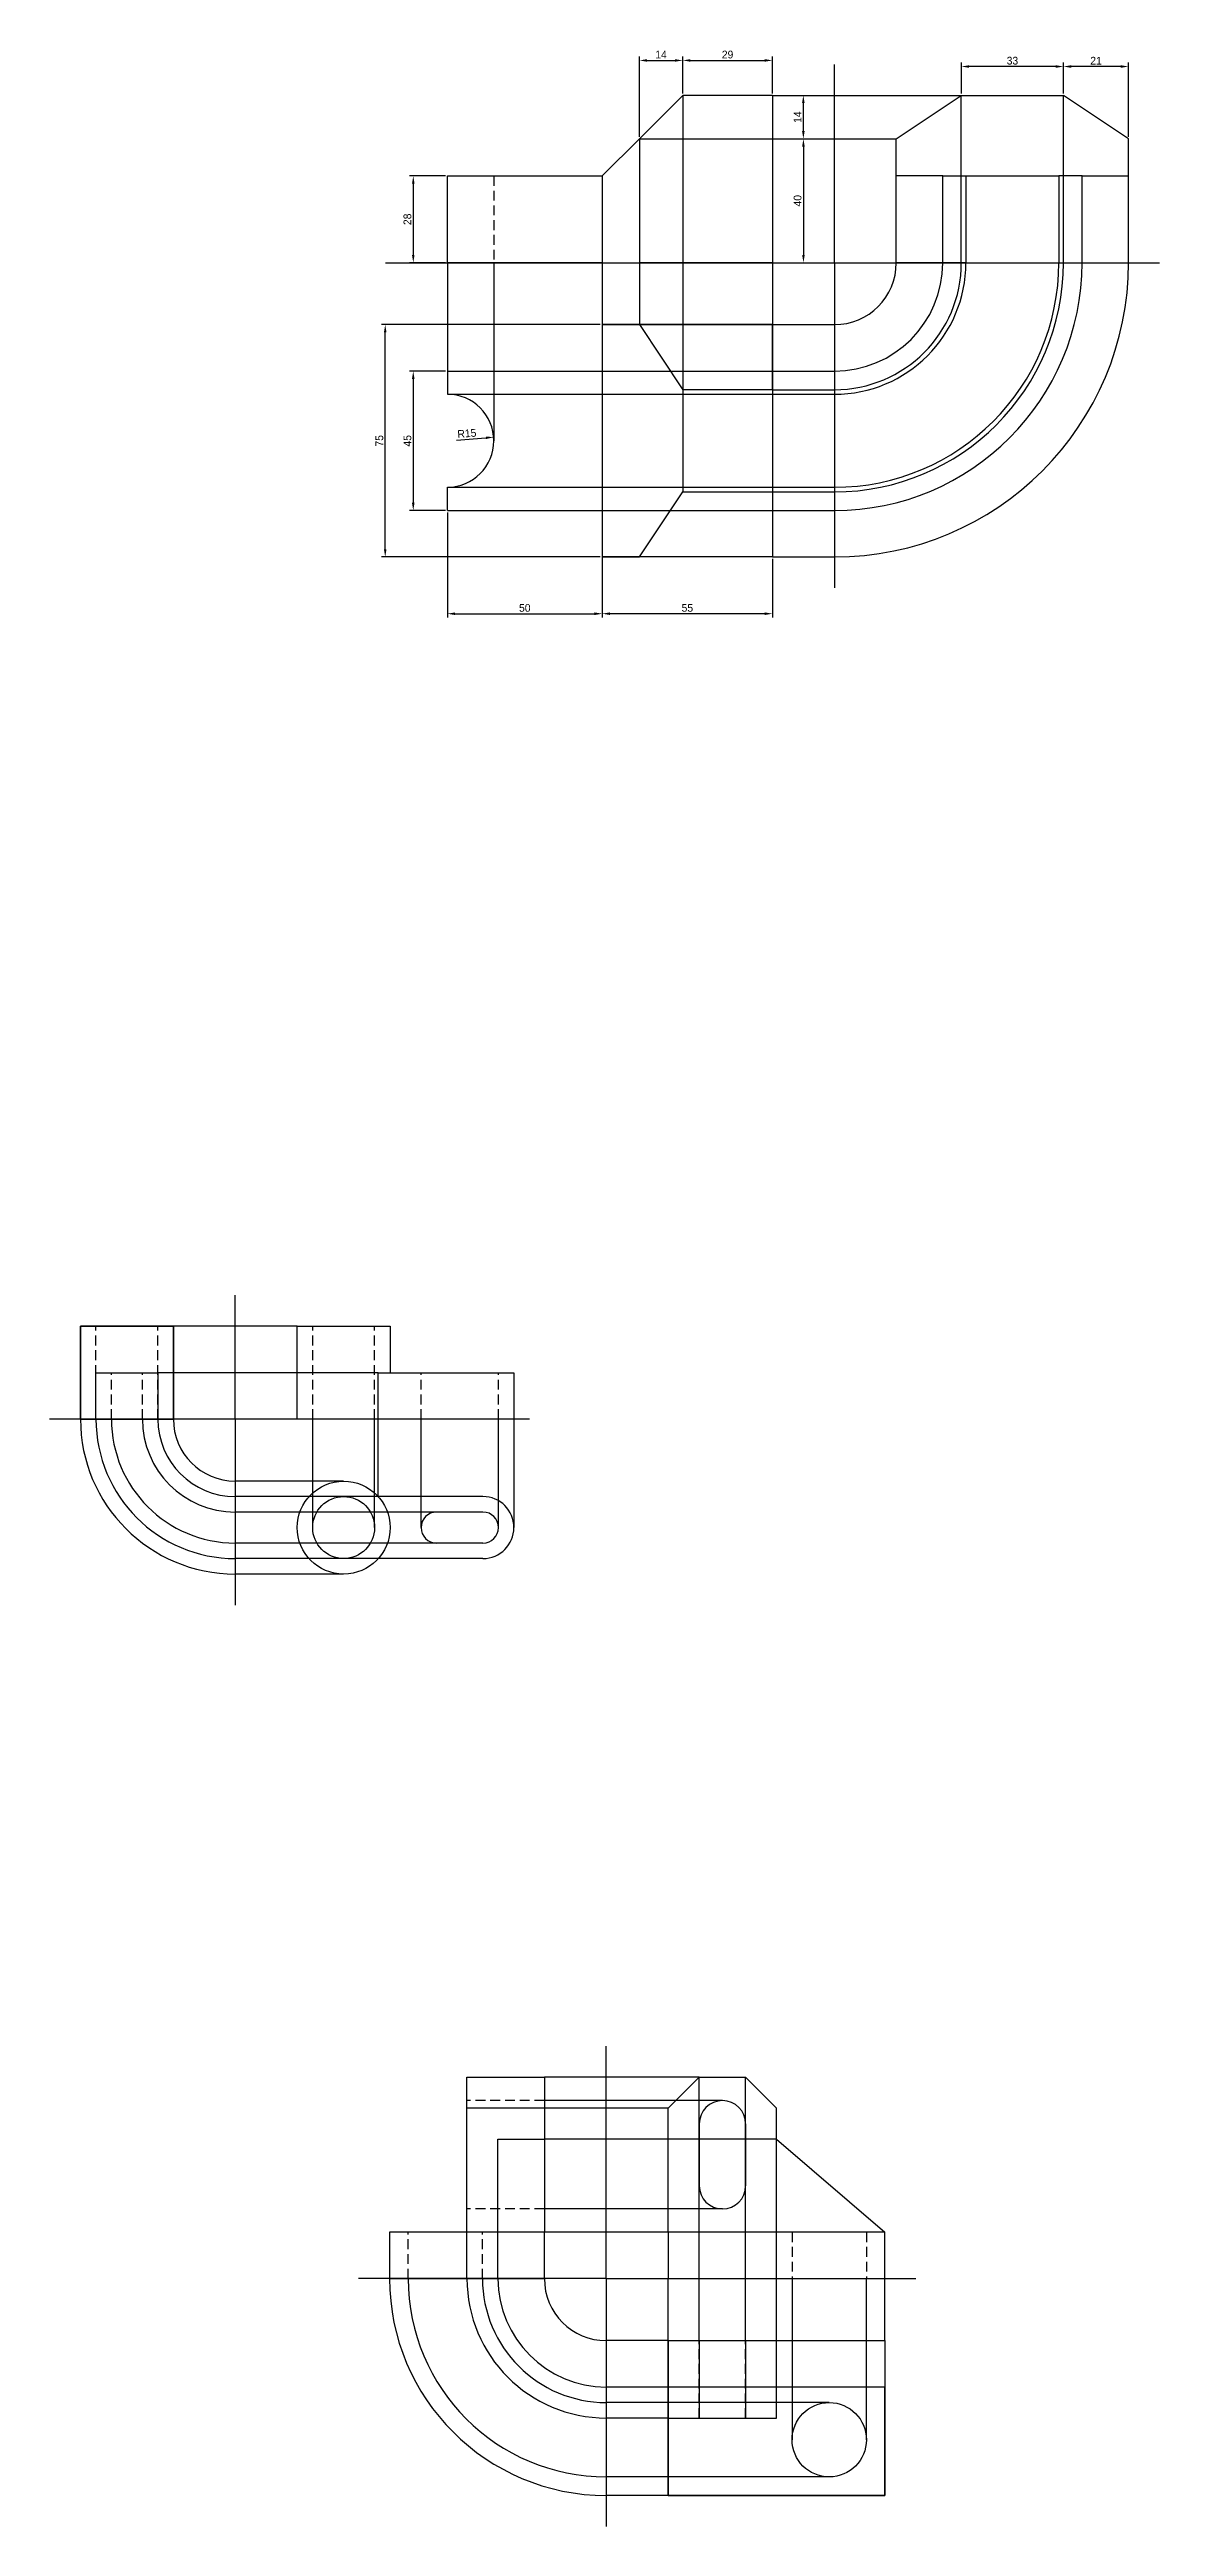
# Model space of a CAD drawing. Header units: millimetres. Extents: x 304 to 2745, y -1395 to 233.
# Drawn here: x 1671 to 2029, y -566 to 233 of the extents above; entities that cross this region are included whole.
import ezdxf

# ---------------------------------------------------------------- set-up
doc = ezdxf.new("R2010")
doc.units = ezdxf.units.MM
doc.linetypes.add('HIDDEN2', pattern=[4.7625, 3.175, -1.5875])
doc.layers.get('0').update_dxf_attribs({"color": 20})
for name, color, linetype in [('construction', 8, 'Continuous'), ('dimension', 200, 'Continuous'), ('hidden', 82, 'HIDDEN2')]:
    doc.layers.add(name, color=color, linetype=linetype)
doc.layers.add('object', color=250, linetype='Continuous', lineweight=30)
doc.dimstyles.new('ISO-25', dxfattribs={"dimtxt": 2.5, "dimasz": 2.5, "dimexe": 1.25, "dimexo": 0.625, "dimtad": 1, "dimtxsty": 'Standard', "dimcen": 2.5, "dimadec": 0, "dimazin": 0, "dimtfac": 1, "dimtmove": 0, "dimatfit": 3, "dimfxl": 1, "dimarcsym": 0})

# ---------------------------------------------------------------- blocks, each defined once
blk = doc.blocks.new('*D172')
at = {"layer": 'Defpoints', "color": 0, "transparency": 16777216}
for p in [(1799.49, 107.12), (1814.44, 108.29)]:
    blk.add_point(p, dxfattribs=at)
at = {"layer": 'dimension', "color": 0, "lineweight": -2, "transparency": 16777216}
blk.add_line((1802.39, 107.35), (1811.95, 108.09), dxfattribs=at)
at = {"layer": 'dimension', "color": 0, "transparency": 16777216}
blk.add_solid([(1811.92, 108.51), (1811.98, 107.68), (1814.44, 108.29)], dxfattribs=at)
at = {"layer": 'dimension', "color": 0, "transparency": 16777216, "insert": (1805.78, 109.49), "char_height": 2.5, "attachment_point": 5, "rotation": 4.45613}
blk.add_mtext('R15', dxfattribs=at)
blk = doc.blocks.new('*D173')
at = {"layer": 'Defpoints', "color": 0, "transparency": 16777216}
for p in [(1799.49, 129.62), (1788.47, 84.62), (1799.49, 84.62)]:
    blk.add_point(p, dxfattribs=at)
at = {"layer": 'dimension', "color": 0, "lineweight": -2, "transparency": 16777216}
for p, q in [((1798.86, 129.62), (1787.22, 129.62)), ((1788.47, 127.12), (1788.47, 87.12)), ((1798.86, 84.62), (1787.22, 84.62))]:
    blk.add_line(p, q, dxfattribs=at)
at = {"layer": 'dimension', "color": 0, "transparency": 16777216}
for points in [[(1788.05, 127.12), (1788.88, 127.12), (1788.47, 129.62)], [(1788.05, 87.12), (1788.88, 87.12), (1788.47, 84.62)]]:
    blk.add_solid(points, dxfattribs=at)
at = {"layer": 'dimension', "color": 0, "transparency": 16777216, "insert": (1786.59, 107.12), "char_height": 2.5, "attachment_point": 5, "rotation": 90}
blk.add_mtext('45', dxfattribs=at)
blk = doc.blocks.new('*D174')
at = {"layer": 'Defpoints', "color": 0, "transparency": 16777216}
for p in [(1799.49, 84.62), (1849.49, 84.62), (1849.49, 51.3)]:
    blk.add_point(p, dxfattribs=at)
at = {"layer": 'dimension', "color": 0, "lineweight": -2, "transparency": 16777216}
for p, q in [((1799.49, 84), (1799.49, 50.05)), ((1849.49, 84), (1849.49, 50.05)), ((1801.99, 51.3), (1846.99, 51.3))]:
    blk.add_line(p, q, dxfattribs=at)
at = {"layer": 'dimension', "color": 0, "transparency": 16777216}
for points in [[(1801.99, 51.72), (1801.99, 50.88), (1799.49, 51.3)], [(1846.99, 51.72), (1846.99, 50.88), (1849.49, 51.3)]]:
    blk.add_solid(points, dxfattribs=at)
at = {"layer": 'dimension', "color": 0, "transparency": 16777216, "insert": (1824.49, 53.17), "char_height": 2.5, "attachment_point": 5}
blk.add_mtext('50', dxfattribs=at)
blk = doc.blocks.new('*D175')
at = {"layer": 'Defpoints', "color": 0, "transparency": 16777216}
for p in [(1799.49, 192.62), (1788.47, 164.62), (1799.49, 164.62)]:
    blk.add_point(p, dxfattribs=at)
at = {"layer": 'dimension', "color": 0, "lineweight": -2, "transparency": 16777216}
for p, q in [((1798.86, 192.62), (1787.22, 192.62)), ((1788.47, 190.12), (1788.47, 167.12)), ((1798.86, 164.62), (1787.22, 164.62))]:
    blk.add_line(p, q, dxfattribs=at)
at = {"layer": 'dimension', "color": 0, "transparency": 16777216}
for points in [[(1788.05, 190.12), (1788.88, 190.12), (1788.47, 192.62)], [(1788.05, 167.12), (1788.88, 167.12), (1788.47, 164.62)]]:
    blk.add_solid(points, dxfattribs=at)
at = {"layer": 'dimension', "color": 0, "transparency": 16777216, "insert": (1786.59, 178.62), "char_height": 2.5, "attachment_point": 5, "rotation": 90}
blk.add_mtext('28', dxfattribs=at)
blk = doc.blocks.new('*D176')
at = {"layer": 'Defpoints', "color": 0, "transparency": 16777216}
for p in [(1849.49, 69.62), (1904.49, 69.62), (1849.49, 51.3)]:
    blk.add_point(p, dxfattribs=at)
at = {"layer": 'dimension', "color": 0, "lineweight": -2, "transparency": 16777216}
for p, q in [((1849.49, 69), (1849.49, 50.05)), ((1904.49, 69), (1904.49, 50.05)), ((1901.99, 51.3), (1851.99, 51.3))]:
    blk.add_line(p, q, dxfattribs=at)
at = {"layer": 'dimension', "color": 0, "transparency": 16777216}
for points in [[(1851.99, 51.72), (1851.99, 50.88), (1849.49, 51.3)], [(1901.99, 51.72), (1901.99, 50.88), (1904.49, 51.3)]]:
    blk.add_solid(points, dxfattribs=at)
at = {"layer": 'dimension', "color": 0, "transparency": 16777216, "insert": (1876.99, 53.17), "char_height": 2.5, "attachment_point": 5}
blk.add_mtext('55', dxfattribs=at)
blk = doc.blocks.new('*D177')
at = {"layer": 'Defpoints', "color": 0, "transparency": 16777216}
for p in [(1904.49, 204.62), (1904.49, 164.62), (1914.49, 164.62)]:
    blk.add_point(p, dxfattribs=at)
at = {"layer": 'dimension', "color": 0, "lineweight": -2, "transparency": 16777216}
for p, q in [((1905.11, 204.62), (1915.74, 204.62)), ((1914.49, 202.12), (1914.49, 167.12)), ((1905.11, 164.62), (1915.74, 164.62))]:
    blk.add_line(p, q, dxfattribs=at)
at = {"layer": 'dimension', "color": 0, "transparency": 16777216}
for points in [[(1914.07, 202.12), (1914.9, 202.12), (1914.49, 204.62)], [(1914.07, 167.12), (1914.9, 167.12), (1914.49, 164.62)]]:
    blk.add_solid(points, dxfattribs=at)
at = {"layer": 'dimension', "color": 0, "transparency": 16777216, "insert": (1912.61, 184.62), "char_height": 2.5, "attachment_point": 5, "rotation": 90}
blk.add_mtext('40', dxfattribs=at)
blk = doc.blocks.new('*D178')
at = {"layer": 'Defpoints', "color": 0, "transparency": 16777216}
for p in [(1904.49, 218.62), (1914.46, 218.62), (1904.49, 204.62)]:
    blk.add_point(p, dxfattribs=at)
at = {"layer": 'dimension', "color": 0, "lineweight": -2, "transparency": 16777216}
for p, q in [((1905.11, 218.62), (1915.71, 218.62)), ((1914.46, 207.12), (1914.46, 216.12)), ((1905.11, 204.62), (1915.71, 204.62))]:
    blk.add_line(p, q, dxfattribs=at)
at = {"layer": 'dimension', "color": 0, "transparency": 16777216}
for points in [[(1914.04, 216.12), (1914.88, 216.12), (1914.46, 218.62)], [(1914.04, 207.12), (1914.88, 207.12), (1914.46, 204.62)]]:
    blk.add_solid(points, dxfattribs=at)
at = {"layer": 'dimension', "color": 0, "transparency": 16777216, "insert": (1912.59, 211.62), "char_height": 2.5, "attachment_point": 5, "rotation": 90}
blk.add_mtext('14', dxfattribs=at)
blk = doc.blocks.new('*D179')
at = {"layer": 'Defpoints', "color": 0, "transparency": 16777216}
for p in [(1904.49, 229.92), (1875.49, 218.62), (1904.49, 218.62)]:
    blk.add_point(p, dxfattribs=at)
at = {"layer": 'dimension', "color": 0, "lineweight": -2, "transparency": 16777216}
for p, q in [((1875.49, 219.25), (1875.49, 231.17)), ((1877.99, 229.92), (1901.99, 229.92)), ((1904.49, 219.25), (1904.49, 231.17))]:
    blk.add_line(p, q, dxfattribs=at)
at = {"layer": 'dimension', "color": 0, "transparency": 16777216}
for points in [[(1877.99, 230.33), (1877.99, 229.5), (1875.49, 229.92)], [(1901.99, 230.33), (1901.99, 229.5), (1904.49, 229.92)]]:
    blk.add_solid(points, dxfattribs=at)
at = {"layer": 'dimension', "color": 0, "transparency": 16777216, "insert": (1889.99, 231.79), "char_height": 2.5, "attachment_point": 5}
blk.add_mtext('29', dxfattribs=at)
blk = doc.blocks.new('*D180')
at = {"layer": 'Defpoints', "color": 0, "transparency": 16777216}
for p in [(1875.49, 229.92), (1875.49, 218.62), (1861.49, 204.62)]:
    blk.add_point(p, dxfattribs=at)
at = {"layer": 'dimension', "color": 0, "lineweight": -2, "transparency": 16777216}
for p, q in [((1861.49, 205.25), (1861.49, 231.17)), ((1863.99, 229.92), (1872.99, 229.92)), ((1875.49, 219.25), (1875.49, 231.17))]:
    blk.add_line(p, q, dxfattribs=at)
at = {"layer": 'dimension', "color": 0, "transparency": 16777216}
for points in [[(1863.99, 230.33), (1863.99, 229.5), (1861.49, 229.92)], [(1872.99, 230.33), (1872.99, 229.5), (1875.49, 229.92)]]:
    blk.add_solid(points, dxfattribs=at)
at = {"layer": 'dimension', "color": 0, "transparency": 16777216, "insert": (1868.49, 231.79), "char_height": 2.5, "attachment_point": 5}
blk.add_mtext('14', dxfattribs=at)
blk = doc.blocks.new('*D181')
at = {"layer": 'Defpoints', "color": 0, "transparency": 16777216}
for p in [(1998.49, 227.95), (1998.49, 218.62), (2019.49, 204.62)]:
    blk.add_point(p, dxfattribs=at)
at = {"layer": 'dimension', "color": 0, "lineweight": -2, "transparency": 16777216}
for p, q in [((1998.49, 219.25), (1998.49, 229.2)), ((2016.99, 227.95), (2000.99, 227.95)), ((2019.49, 205.25), (2019.49, 229.2))]:
    blk.add_line(p, q, dxfattribs=at)
at = {"layer": 'dimension', "color": 0, "transparency": 16777216}
for points in [[(2000.99, 228.36), (2000.99, 227.53), (1998.49, 227.95)], [(2016.99, 228.36), (2016.99, 227.53), (2019.49, 227.95)]]:
    blk.add_solid(points, dxfattribs=at)
at = {"layer": 'dimension', "color": 0, "transparency": 16777216, "insert": (2008.99, 229.82), "char_height": 2.5, "attachment_point": 5}
blk.add_mtext('21', dxfattribs=at)
blk = doc.blocks.new('*D182')
at = {"layer": 'Defpoints', "color": 0, "transparency": 16777216}
for p in [(1965.49, 227.95), (1965.49, 218.62), (1998.49, 218.62)]:
    blk.add_point(p, dxfattribs=at)
at = {"layer": 'dimension', "color": 0, "lineweight": -2, "transparency": 16777216}
for p, q in [((1965.49, 219.25), (1965.49, 229.2)), ((1995.99, 227.95), (1967.99, 227.95)), ((1998.49, 219.25), (1998.49, 229.2))]:
    blk.add_line(p, q, dxfattribs=at)
at = {"layer": 'dimension', "color": 0, "transparency": 16777216}
for points in [[(1967.99, 228.36), (1967.99, 227.53), (1965.49, 227.95)], [(1995.99, 228.36), (1995.99, 227.53), (1998.49, 227.95)]]:
    blk.add_solid(points, dxfattribs=at)
at = {"layer": 'dimension', "color": 0, "transparency": 16777216, "insert": (1981.99, 229.82), "char_height": 2.5, "attachment_point": 5}
blk.add_mtext('33', dxfattribs=at)
blk = doc.blocks.new('*D183')
at = {"layer": 'Defpoints', "color": 0, "transparency": 16777216}
for p in [(1779.41, 144.62), (1849.49, 144.62), (1849.49, 69.62)]:
    blk.add_point(p, dxfattribs=at)
at = {"layer": 'dimension', "color": 0, "lineweight": -2, "transparency": 16777216}
for p, q in [((1848.86, 144.62), (1778.16, 144.62)), ((1779.41, 72.12), (1779.41, 142.12)), ((1848.86, 69.62), (1778.16, 69.62))]:
    blk.add_line(p, q, dxfattribs=at)
at = {"layer": 'dimension', "color": 0, "transparency": 16777216}
for points in [[(1778.99, 142.12), (1779.83, 142.12), (1779.41, 144.62)], [(1778.99, 72.12), (1779.83, 72.12), (1779.41, 69.62)]]:
    blk.add_solid(points, dxfattribs=at)
at = {"layer": 'dimension', "color": 0, "transparency": 16777216, "insert": (1777.53, 107.12), "char_height": 2.5, "attachment_point": 5, "rotation": 90}
blk.add_mtext('75', dxfattribs=at)

msp = doc.modelspace()

# ---------------------------------------------------------------- linework, layer by layer
for p, q in [((1924.486, 164.624), (1924.486, 228.624)), ((1779.486, 164.624), (2029.486, 164.624)), ((1904.486, 164.624), (1924.486, 164.624)), ((1924.486, 164.624), (1924.486, 59.624)), ((1730.985, -208.713), (1730.985, -168.713)), ((1730.985, -208.713), (1670.985, -208.713)), ((1825.985, -208.713), (1730.985, -208.713)), ((1730.985, -208.713), (1730.985, -268.713)), ((1850.821, -486.183), (1850.821, -411.183)), ((1850.821, -486.183), (1770.821, -486.183)), ((1850.821, -486.183), (1950.821, -486.183)), ((1850.821, -486.183), (1850.821, -566.183))]:
    msp.add_line(p, q)
at = {"layer": 'construction'}
for p, q in [((1875.486, 218.624), (1875.486, 123.624)), ((1904.486, 218.624), (1965.486, 218.624)), ((1965.486, 164.624), (1965.486, 218.624)), ((1998.486, 164.624), (1998.486, 218.624)), ((1861.486, 204.624), (1861.486, 144.624)), ((1904.486, 204.624), (1944.486, 204.624)), ((1799.486, 164.624), (1904.486, 164.624)), ((1799.486, 164.624), (1799.486, 129.624)), ((1814.486, 164.624), (1814.486, 107.124)), ((1849.486, 164.624), (1849.486, 144.624)), ((1904.486, 164.624), (1904.486, 144.624)), ((1849.486, 144.624), (1904.486, 144.624)), ((1904.486, 144.624), (1904.486, 69.624)), ((1904.486, 144.624), (1924.486, 144.624)), ((1849.486, 129.624), (1924.486, 129.624)), ((1799.486, 122.124), (1924.486, 122.124)), ((1904.486, 123.624), (1924.486, 123.624)), ((1799.486, 92.124), (1924.486, 92.124)), ((1904.486, 90.624), (1924.486, 90.624)), ((1849.486, 84.624), (1924.486, 84.624)), ((1904.486, 69.624), (1849.486, 69.624)), ((1904.486, 69.624), (1924.486, 69.624)), ((1710.985, -178.713), (1680.985, -178.713)), ((1680.985, -178.713), (1680.985, -208.713)), ((1710.985, -208.713), (1710.985, -178.713)), ((1750.985, -178.713), (1710.985, -178.713)), ((1750.985, -208.713), (1750.985, -178.713)), ((1777.165, -193.713), (1705.985, -193.713)), ((1680.985, -208.713), (1710.985, -208.713)), ((1815.985, -208.713), (1750.985, -208.713)), ((1755.985, -243.713), (1755.985, -208.713)), ((1775.985, -243.713), (1775.985, -208.713)), ((1777.165, -233.713), (1777.165, -208.713)), ((1790.985, -243.713), (1790.985, -208.713)), ((1815.985, -243.713), (1815.985, -208.713)), ((1820.985, -208.713), (1820.985, -243.713)), ((1765.985, -228.713), (1730.985, -228.713)), ((1777.165, -233.713), (1730.985, -233.713)), ((1795.985, -238.713), (1730.985, -238.713)), ((1795.985, -248.713), (1730.985, -248.713)), ((1777.165, -253.713), (1730.985, -253.713)), ((1765.985, -258.713), (1730.985, -258.713)), ((1880.821, -421.183), (1830.821, -421.183)), ((1880.821, -506.183), (1880.821, -421.183)), ((1895.821, -506.183), (1895.821, -421.183)), ((1888.321, -428.683), (1830.821, -428.683)), ((1870.821, -431.183), (1830.821, -431.183)), ((1905.821, -441.183), (1830.821, -441.183)), ((1888.321, -463.683), (1830.821, -463.683)), ((1805.821, -486.183), (1805.821, -471.183)), ((1815.821, -486.183), (1815.821, -471.183)), ((1870.821, -471.183), (1830.821, -471.183)), ((1905.821, -506.183), (1905.821, -471.183)), ((1870.821, -506.183), (1870.821, -486.183)), ((1910.821, -486.183), (1910.821, -538.183)), ((1934.821, -538.183), (1934.821, -486.183)), ((1940.821, -506.183), (1940.821, -486.183)), ((1870.821, -506.183), (1850.821, -506.183)), ((1870.821, -506.183), (1940.821, -506.183)), ((1870.821, -556.183), (1870.821, -506.183)), ((1940.821, -506.183), (1940.821, -556.183)), ((1905.821, -521.183), (1850.821, -521.183)), ((1922.821, -526.183), (1850.821, -526.183)), ((1870.821, -531.183), (1850.821, -531.183)), ((1922.821, -550.183), (1850.821, -550.183)), ((1870.821, -556.183), (1850.821, -556.183)), ((1940.821, -556.183), (1870.821, -556.183))]:
    msp.add_line(p, q, dxfattribs=at)
for centre, radius, start, end in [((1924.486, 164.624), 20, 270, 0), ((1924.486, 164.624), 41, 270, 0), ((1924.486, 164.624), 74, 270, 0), ((1924.486, 164.624), 95, 270, 0), ((1924.486, 164.624), 35, 270, 0), ((1924.486, 164.624), 42.5, 270, 0), ((1924.486, 164.624), 72.5, 270, 0), ((1924.486, 164.624), 80, 270, 0), ((1730.985, -208.713), 50, 180, 270), ((1730.985, -208.713), 45, 180, 270), ((1730.985, -208.713), 40, 180, 270), ((1730.985, -208.713), 30, 180, 270), ((1730.985, -208.713), 25, 180, 270), ((1730.985, -208.713), 20, 180, 270), ((1850.821, -486.183), 70, 180, 270), ((1850.821, -486.183), 64, 180, 270), ((1850.821, -486.183), 45, 180, 270), ((1850.821, -486.183), 40, 180, 270), ((1850.821, -486.183), 35, 180, 270), ((1850.821, -486.183), 20, 180, 270)]:
    msp.add_arc(centre, radius, start, end, dxfattribs=at)
at = {"layer": 'hidden'}
for p, q in [((1814.486, 192.624), (1814.486, 164.624)), ((1685.985, -208.713), (1685.985, -178.713)), ((1705.985, -208.713), (1705.985, -178.713)), ((1755.985, -208.713), (1755.985, -178.713)), ((1775.985, -208.713), (1775.985, -178.713)), ((1690.985, -208.713), (1690.985, -193.713)), ((1700.985, -208.713), (1700.985, -193.713)), ((1790.985, -208.713), (1790.985, -193.713)), ((1815.985, -208.713), (1815.985, -193.713)), ((1830.821, -428.683), (1805.821, -428.683)), ((1830.821, -463.683), (1805.821, -463.683)), ((1786.821, -486.183), (1786.821, -471.183)), ((1810.821, -486.183), (1810.821, -471.183)), ((1910.821, -471.183), (1910.821, -486.183)), ((1934.821, -471.183), (1934.821, -486.183)), ((1880.821, -531.183), (1880.821, -506.183)), ((1895.821, -531.183), (1895.821, -506.183))]:
    msp.add_line(p, q, dxfattribs=at)
at = {"layer": 'object'}
for p, q in [((1861.486, 204.624), (1875.486, 218.624)), ((1904.486, 218.624), (1875.486, 218.624)), ((1904.486, 218.624), (1904.486, 164.624)), ((1944.486, 204.624), (1965.486, 218.624)), ((1965.486, 218.624), (1998.486, 218.624)), ((2019.486, 204.624), (1998.486, 218.624)), ((1861.486, 204.624), (1849.486, 192.624)), ((1861.486, 204.624), (1904.486, 204.624)), ((1944.486, 164.624), (1944.486, 204.624)), ((2019.486, 164.624), (2019.486, 204.624)), ((1799.486, 164.624), (1799.486, 192.624)), ((1799.486, 192.624), (1814.486, 192.624)), ((1814.486, 192.624), (1849.486, 192.624)), ((1849.486, 192.624), (1849.486, 164.624)), ((1959.486, 192.624), (1944.486, 192.624)), ((1959.486, 164.624), (1959.486, 192.624)), ((1959.486, 192.624), (1966.986, 192.624)), ((1966.986, 192.624), (1966.986, 164.624)), ((1966.986, 192.624), (1996.986, 192.624)), ((2004.486, 192.624), (1996.986, 192.624)), ((1996.986, 192.624), (1996.986, 164.624)), ((2004.486, 164.624), (2004.486, 192.624)), ((2004.486, 192.624), (2019.486, 192.624)), ((1849.486, 164.624), (1799.486, 164.624)), ((1849.486, 164.624), (1861.486, 164.624)), ((1904.486, 164.624), (1861.486, 164.624)), ((1966.986, 164.624), (1944.486, 164.624)), ((1966.986, 164.624), (1996.986, 164.624)), ((1996.986, 164.624), (2019.486, 164.624)), ((1861.486, 144.624), (1849.486, 144.624)), ((1849.486, 144.624), (1849.486, 69.624)), ((1875.486, 144.624), (1861.486, 144.624)), ((1861.486, 144.624), (1875.486, 123.624)), ((1904.486, 144.624), (1875.486, 144.624)), ((1904.486, 144.624), (1904.486, 123.624)), ((1904.486, 123.624), (1904.486, 144.624)), ((1799.486, 129.624), (1799.486, 122.124)), ((1799.486, 129.624), (1849.486, 129.624)), ((1904.486, 123.624), (1875.486, 123.624)), ((1875.486, 123.624), (1875.486, 90.624)), ((1904.486, 123.624), (1904.486, 90.624)), ((1799.486, 84.624), (1799.486, 92.124)), ((1861.486, 69.624), (1875.486, 90.624)), ((1875.486, 90.624), (1904.486, 90.624)), ((1904.486, 90.624), (1904.486, 69.624)), ((1799.486, 84.624), (1849.486, 84.624)), ((1849.486, 69.624), (1861.486, 69.624)), ((1875.486, 69.624), (1861.486, 69.624)), ((1904.486, 69.624), (1875.486, 69.624)), ((1680.985, -208.713), (1680.985, -178.713)), ((1680.985, -178.713), (1710.985, -178.713)), ((1710.985, -178.713), (1710.985, -208.713)), ((1750.985, -208.713), (1750.985, -178.713)), ((1750.985, -178.713), (1780.985, -178.713)), ((1780.985, -178.713), (1780.985, -193.713)), ((1685.985, -208.713), (1685.985, -193.713)), ((1685.985, -193.713), (1705.985, -193.713)), ((1705.985, -193.713), (1705.985, -208.713)), ((1777.165, -208.713), (1777.165, -193.713)), ((1777.165, -193.713), (1820.985, -193.713)), ((1820.985, -193.713), (1820.985, -208.713)), ((1705.985, -208.713), (1680.985, -208.713)), ((1710.985, -208.713), (1705.985, -208.713)), ((1780.985, -208.713), (1750.985, -208.713)), ((1820.985, -208.713), (1780.985, -208.713)), ((1810.985, -233.713), (1777.165, -233.713)), ((1810.985, -238.713), (1795.985, -238.713)), ((1810.985, -253.713), (1777.165, -253.713)), ((1810.985, -248.713), (1795.985, -248.713)), ((1805.821, -471.183), (1805.821, -421.183)), ((1805.821, -421.183), (1830.821, -421.183)), ((1830.821, -421.183), (1830.821, -431.183)), ((1870.821, -431.183), (1880.821, -421.183)), ((1880.821, -421.183), (1895.821, -421.183)), ((1895.821, -421.183), (1905.821, -431.183)), ((1830.821, -431.183), (1805.821, -431.183)), ((1830.821, -431.183), (1830.821, -441.183)), ((1870.821, -471.183), (1870.821, -431.183)), ((1905.821, -441.183), (1905.821, -431.183)), ((1880.821, -436.183), (1880.821, -456.183)), ((1895.821, -436.183), (1895.821, -456.183)), ((1815.821, -471.183), (1815.821, -441.183)), ((1815.821, -441.183), (1830.821, -441.183)), ((1830.821, -441.183), (1830.821, -471.183)), ((1905.821, -471.183), (1905.821, -441.183)), ((1905.821, -441.183), (1940.821, -471.183)), ((1780.821, -471.183), (1780.821, -486.183)), ((1805.821, -471.183), (1780.821, -471.183)), ((1815.821, -471.183), (1805.821, -471.183)), ((1830.821, -471.183), (1815.821, -471.183)), ((1830.821, -486.183), (1830.821, -471.183)), ((1940.821, -471.183), (1870.821, -471.183)), ((1870.821, -471.183), (1870.821, -486.183)), ((1940.821, -486.183), (1940.821, -471.183)), ((1780.821, -486.183), (1830.821, -486.183)), ((1870.821, -486.183), (1940.821, -486.183)), ((1870.821, -506.183), (1870.821, -531.183)), ((1870.821, -506.183), (1905.821, -506.183)), ((1880.821, -506.183), (1880.821, -531.183)), ((1895.821, -506.183), (1895.821, -531.183)), ((1905.821, -521.183), (1905.821, -506.183)), ((1905.821, -506.183), (1940.821, -506.183)), ((1940.821, -506.183), (1940.821, -521.183)), ((1940.821, -521.183), (1905.821, -521.183)), ((1905.821, -531.183), (1905.821, -521.183)), ((1940.821, -556.183), (1940.821, -521.183)), ((1870.821, -531.183), (1870.821, -556.183)), ((1870.821, -531.183), (1905.821, -531.183)), ((1870.821, -556.183), (1940.821, -556.183))]:
    msp.add_line(p, q, dxfattribs=at)
for centre, radius in [((1765.985, -243.713), 15), ((1765.985, -243.713), 10), ((1922.821, -538.183), 12)]:
    msp.add_circle(centre, radius, dxfattribs=at)
for centre, radius, start, end in [((1799.486, 107.124), 15, 270, 90), ((1795.985, -243.713), 5, 90, 270), ((1810.985, -243.713), 10, 270, 90), ((1810.985, -243.713), 5, 270, 90), ((1888.321, -436.183), 7.5, 0, 180), ((1888.321, -456.183), 7.5, 180, 0)]:
    msp.add_arc(centre, radius, start, end, dxfattribs=at)

# ---------------------------------------------------------------- dimensions: what is measured, and where the dimension line sits
at = {"layer": 'dimension'}
for base, p1, p2, picture, middle in [((1875.486, 229.915), (1861.486, 204.624), (1875.486, 218.624), '*D180', (1868.486, 231.79)), ((1904.486, 229.915), (1875.486, 218.624), (1904.486, 218.624), '*D179', (1889.986, 231.79)), ((1965.486, 227.948), (1998.486, 218.624), (1965.486, 218.624), '*D182', (1981.986, 229.823)), ((1998.486, 227.948), (2019.486, 204.624), (1998.486, 218.624), '*D181', (2008.986, 229.823)), ((1849.486, 51.299), (1799.486, 84.624), (1849.486, 84.624), '*D174', (1824.486, 53.174)), ((1849.486, 51.299), (1904.486, 69.624), (1849.486, 69.624), '*D176', (1876.986, 53.174))]:
    dim = msp.add_linear_dim(base=base, p1=p1, p2=p2, dimstyle='ISO-25', dxfattribs=at)
    dim.commit()
    dim.dimension.update_dxf_attribs({"geometry": picture, "text_midpoint": middle})
for base, p1, p2, picture, middle in [((1914.461, 218.624), (1904.486, 204.624), (1904.486, 218.624), '*D178', (1912.586, 211.624)), ((1914.486, 164.624), (1904.486, 204.624), (1904.486, 164.624), '*D177', (1912.611, 184.624)), ((1788.466, 164.624), (1799.486, 192.624), (1799.486, 164.624), '*D175', (1786.591, 178.624)), ((1779.41, 144.624), (1849.486, 69.624), (1849.486, 144.624), '*D183', (1777.535, 107.124)), ((1788.466, 84.624), (1799.486, 129.624), (1799.486, 84.624), '*D173', (1786.591, 107.124))]:
    dim = msp.add_linear_dim(base=base, p1=p1, p2=p2, angle=90, dimstyle='ISO-25', dxfattribs=at)
    dim.commit()
    dim.dimension.update_dxf_attribs({"geometry": picture, "text_midpoint": middle})
dim = msp.add_radius_dim(center=(1799.486, 107.124), mpoint=(1814.44, 108.289), dimstyle='ISO-25', dxfattribs=at)
dim.commit()
dim.dimension.update_dxf_attribs({"geometry": '*D172', "text_midpoint": (1805.925, 107.625), "dimtype": 164})

doc.saveas('drawing.dxf')
